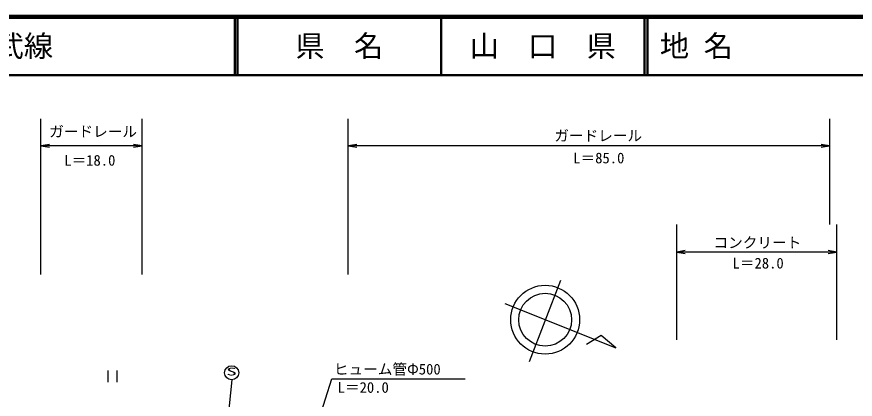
# Model space of a CAD drawing. Units: millimetres, scale not verified. Extents: x 40000 to 680000, y 20000 to 380000.
# Drawn here: x 260525 to 403760, y 314634 to 380000 of the extents above; entities that cross this region are included whole.
import ezdxf
from ezdxf.enums import TextEntityAlignment as Align

# ---------------------------------------------------------------- set-up
doc = ezdxf.new("R2010")
doc.units = ezdxf.units.MM
doc.header["$LTSCALE"] = 1000
for name, color, linetype, lineweight in [('M-BGD', 7, 'Continuous', 25), ('M-BMK-SRVR', 3, 'Continuous', 25), ('M-STR-STR3', 7, 'Continuous', 25), ('M-STR-STRC', 7, 'Continuous', 25), ('M-TTL', 2, 'Continuous', 140), ('M-TTL-LINE', 7, 'Continuous', 50)]:
    doc.layers.add(name, color=color, linetype=linetype, lineweight=lineweight)
doc.layers.add('M-TTL-TXT', color=7, linetype='Continuous')
doc.styles.add('ＭＳ ゴシック', font='')
doc.styles.get('ＭＳ ゴシック').set_extended_font_data('MS Gothic')

# ---------------------------------------------------------------- blocks, each defined once
blk = doc.blocks.new('open_arrow')
at = {"color": 0, "linetype": 'Continuous', "lineweight": -2}
blk.add_lwpolyline([(7.5, 1.25), (0, 0), (7.5, -1.25)], dxfattribs=at)

msp = doc.modelspace()

# ---------------------------------------------------------------- linework, layer by layer
at = {"layer": 'M-BGD'}
for p, q in [((276122, 317531), (276122, 319531)), ((277622, 319531), (277622, 317531))]:
    msp.add_line(p, q, dxfattribs=at)
at = {"layer": 'M-BMK-SRVR'}
for p, q in [((353405, 334911), (348086, 321053)), ((343928, 331018), (362851, 323391)), ((360355, 325539), (357834, 323988)), ((362851, 323391), (360355, 325539))]:
    msp.add_line(p, q, dxfattribs=at)
for radius in [5885, 4520]:
    msp.add_circle((350795, 328222), radius, dxfattribs=at)
at = {"layer": 'M-STR-STR3'}
for p, q in [((264650, 335949), (264650, 362551)), ((281923, 335949), (281923, 362551)), ((317156, 335949), (317156, 362551)), ((399382, 362551), (399382, 344477)), ((281923, 357948), (264650, 357948)), ((399382, 357948), (317156, 357948)), ((373262, 324782), (373262, 344477)), ((400590, 324782), (400590, 344477)), ((400590, 339796), (373262, 339796)), ((307832, 297629), (314341, 318129)), ((314341, 318129), (337131, 318129))]:
    msp.add_line(p, q, dxfattribs=at)
at = {"layer": 'M-STR-STRC'}
msp.add_line((297250, 317966), (294627, 292822), dxfattribs=at)
msp.add_circle((297235, 319166), 1200, dxfattribs=at)
at = {"layer": 'M-TTL'}
msp.add_line((680000, 380000), (40000, 380000), dxfattribs=at)
at = {"layer": 'M-TTL-LINE'}
for p, q in [((297750, 380000), (297750, 370000)), ((298250, 380000), (298250, 370000)), ((333000, 380000), (333000, 370000)), ((367750, 380000), (367750, 370000)), ((368250, 380000), (368250, 370000)), ((40000, 370000), (680000, 370000))]:
    msp.add_line(p, q, dxfattribs=at)

# ---------------------------------------------------------------- block references
at = {"layer": 'M-STR-STR3', "xscale": 193, "yscale": 193}
for p in [(264650, 357948), (317156, 357948), (373262, 339796)]:
    msp.add_blockref('open_arrow', p, dxfattribs=at)
at = {"layer": 'M-STR-STR3', "xscale": 193, "yscale": 193, "rotation": 180}
for p in [(281923, 357948), (399382, 357948), (400590, 339796)]:
    msp.add_blockref('open_arrow', p, dxfattribs=at)

# ---------------------------------------------------------------- texts
at = {"layer": 'M-STR-STR3', "style": 'ＭＳ ゴシック'}
for s, p in [('ガードレール', (266061, 360390)), ('ガードレール', (352352, 359671)), ('L＝85.0', (355586, 355865)), ('L＝18.0', (268635, 355466)), ('コンクリート', (379547, 341404)), ('L＝28.0', (382805, 337890)), ('ヒューム管Φ500', (314697, 319774)), ('L＝20.0', (315348, 316652))]:
    msp.add_text(s, height=1833, dxfattribs=at).set_placement(p, align=Align.MIDDLE_LEFT)
at = {"layer": 'M-STR-STRC', "style": 'ＭＳ ゴシック', "width": 2}
msp.add_text('S', height=1320, dxfattribs=at).set_placement((296317, 318304), align=Align.BOTTOM_LEFT)
at = {"layer": 'M-TTL-TXT', "style": 'ＭＳ ゴシック'}
for s, p in [('主要地方道益田阿武線', (216734, 375000)), ('地 名', (370380, 375000))]:
    msp.add_text(s, height=3666, dxfattribs=at).set_placement(p, align=Align.MIDDLE_LEFT)
for s, p in [('県\u3000名', (315625, 375000)), ('山\u3000口\u3000県', (350375, 375000))]:
    msp.add_text(s, height=3666, dxfattribs=at).set_placement(p, align=Align.MIDDLE_CENTER)

doc.saveas('drawing.dxf')
